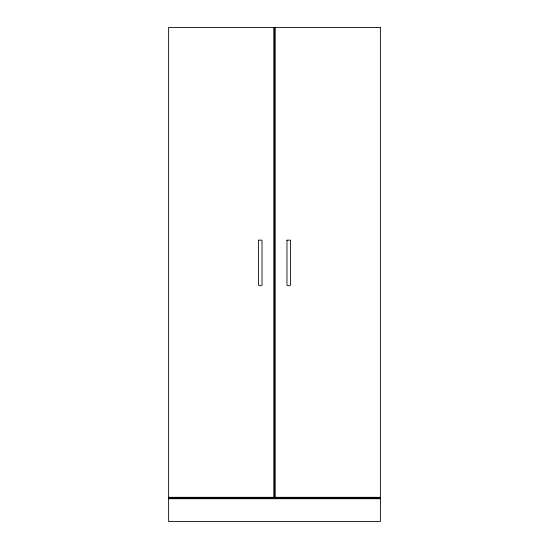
<?xml version="1.0" encoding="UTF-8"?>
<svg xmlns="http://www.w3.org/2000/svg" width="549" height="549" viewBox="0 0 549 549"><rect width="100%" height="100%" fill="white"/><g stroke="black" fill="none" stroke-linecap="round" stroke-linejoin="round"><path stroke-width="0.82" d="M273.793 27.45L273.793 497.319L274.5 498.018L275.207 497.319L275.207 27.45M168.618 497.319L273.793 497.319M275.207 497.319L380.382 497.319M168.618 498.018L380.382 498.018M168.618 498.725L380.382 498.725M274.5 27.45L274.5 498.018M258.49 240.222L258.49 284.876C258.071 286.111 262.449 285.864 262.024 284.876L262.024 240.146L258.49 240.188M286.962 240.222L286.962 284.876C286.551 286.146 290.908 285.995 290.49 284.876L290.49 240.146L286.962 240.188M380.382 27.45L168.618 27.45L168.618 521.55L380.382 521.55L380.382 27.45"/></g></svg>
